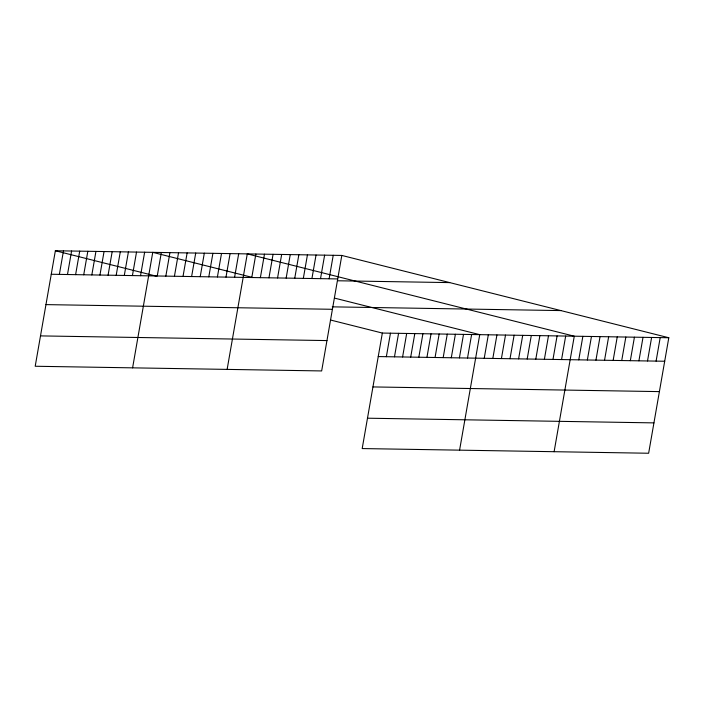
<?xml version="1.0" encoding="UTF-8"?>
<svg xmlns="http://www.w3.org/2000/svg" width="704" height="704" viewBox="0 0 704 704"><rect width="100%" height="100%" fill="white"/><g stroke="black" fill="none" stroke-linecap="round" stroke-linejoin="round"><path stroke-width="1.06" d="M341.81 255.438L55.361 250.756L35.2 366.256L321.658 370.938L341.81 255.438L668.8 337.744L648.639 453.244L362.19 448.562L382.342 333.062L668.8 337.744M59.374 274.384L63.474 250.888M67.487 274.516L71.588 251.02M75.61 274.648L79.71 251.152M83.723 274.78L87.824 251.284M91.837 274.921L95.938 251.416M99.95 275.053L104.051 251.548M108.073 275.185L112.174 251.68M116.186 275.317L120.287 251.812M124.3 275.449L128.401 251.944M132.422 275.581L136.523 252.076M140.536 275.713L144.637 252.217M132.598 367.849L152.75 252.349L252.666 277.499M157.247 275.986L161.348 252.49M165.836 276.126L169.937 252.63M174.434 276.267L178.534 252.771M183.022 276.408L187.132 252.912M191.62 276.549L195.721 253.044M200.218 276.69L204.318 253.185M208.806 276.83L212.907 253.326M217.404 276.971L221.505 253.466M225.993 277.112L230.094 253.607M234.59 277.253L238.691 253.748M227.128 369.389L247.28 253.889L574.27 336.204L554.11 451.704M251.777 277.534L255.878 254.03M260.366 277.675L264.475 254.17M268.963 277.816L273.064 254.311M277.561 277.957L281.662 254.452M286.15 278.098L290.25 254.593M294.747 278.238L298.848 254.734M303.336 278.37L307.437 254.874M311.934 278.511L316.034 255.015M320.522 278.652L324.623 255.156M329.12 278.793L333.221 255.297M386.355 356.699L390.456 333.194M394.478 356.831L398.578 333.326M402.591 356.963L406.692 333.458M410.705 357.095L414.806 333.599M418.827 357.227L422.928 333.731M426.941 357.359L431.042 333.863M435.054 357.491L439.155 333.995M443.177 357.623L447.278 334.127M451.29 357.755L455.391 334.259M459.404 357.887L463.505 334.391M467.518 358.028L471.618 334.523M459.58 450.155L479.741 334.655L334.435 298.082M484.229 358.301L488.33 334.796M492.826 358.442L496.927 334.937M501.415 358.574L505.516 335.078M510.013 358.714L514.114 335.218M518.602 358.855L522.711 335.359M527.199 358.996L531.3 335.5M535.797 359.137L539.898 335.641M544.386 359.278L548.486 335.782M552.983 359.418L557.084 335.922M561.572 359.559L565.673 336.063M578.758 359.841L582.859 336.345M587.356 359.982L591.457 336.486M595.945 360.122L600.054 336.626M604.542 360.263L608.643 336.767M613.14 360.404L617.241 336.908M621.729 360.545L625.83 337.049M630.326 360.686L634.427 337.19M638.915 360.826L643.016 337.322M647.513 360.967L651.614 337.462M656.102 361.108L660.202 337.603M51.26 274.252L337.709 278.934M337.999 280.773L449.715 282.603M332.27 306.847L560.894 310.587M45.954 304.612L332.411 309.294M40.498 335.896L326.955 340.578M378.242 356.567L664.699 361.249M372.944 386.927L659.402 391.609M367.488 418.202L653.937 422.884M55.361 250.756L156.27 276.153M330.387 319.986L382.342 333.062"/></g></svg>
